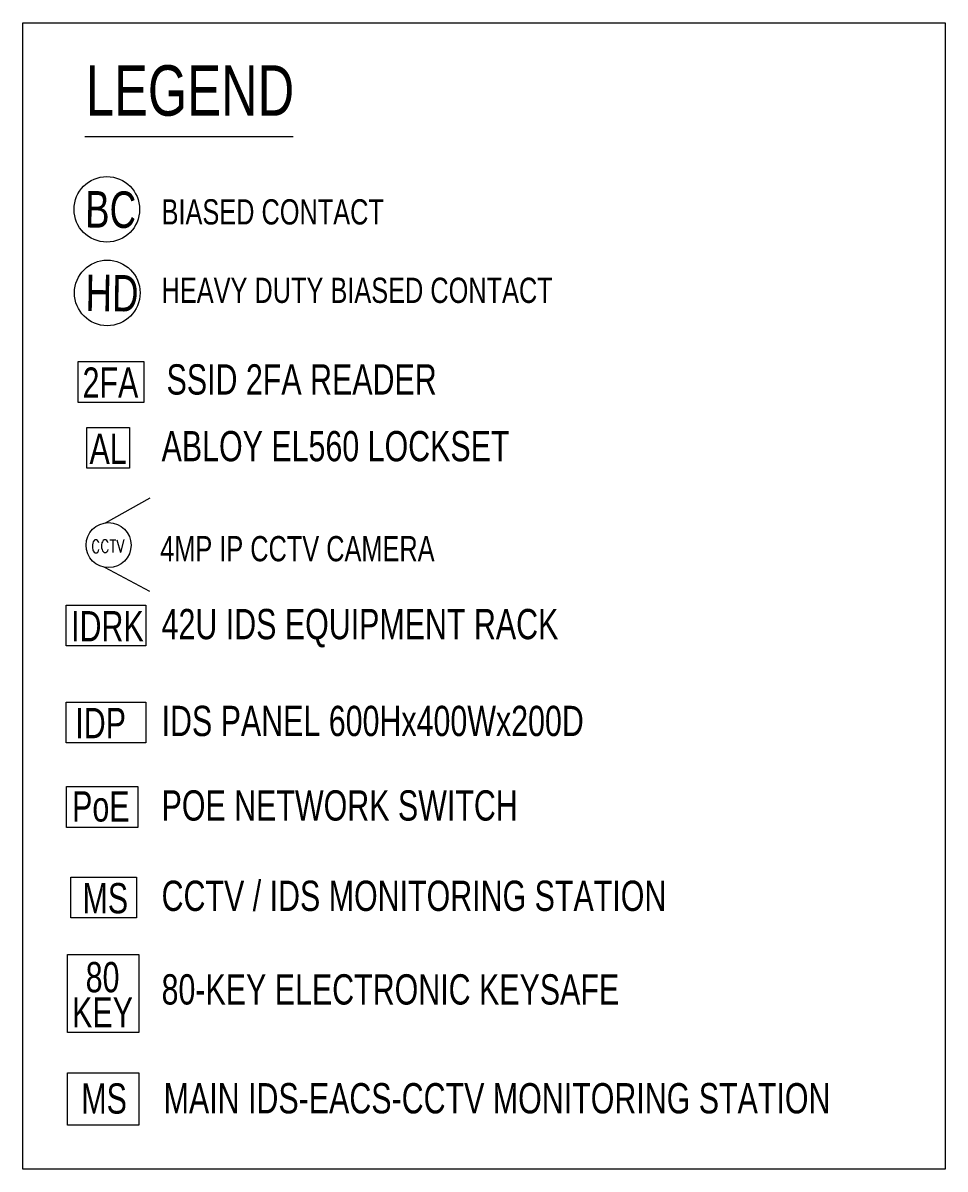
# Model space of a CAD drawing. Header units: millimetres. Extents: x 2393048 to 3570576, y 49836 to 518491.
# Drawn here: x 2629597 to 2640360, y 370004 to 383388 of the extents above; entities that cross this region are included whole.
import ezdxf

# ---------------------------------------------------------------- set-up
doc = ezdxf.new("R2010")
doc.units = ezdxf.units.MM
doc.header["$LTSCALE"] = 1.5
doc.linetypes.add('HIDDEN', pattern=[9.525, 6.35, -3.175])
for name, color, linetype in [('0-1ST STY-RM NAME', 7, 'Continuous'), ('E-_DATA----_E-_N_', 4, 'Continuous'), ('E-_ELECCIRC_E-_N_', 4, 'HIDDEN')]:
    doc.layers.add(name, color=color, linetype=linetype)
for name, color, linetype, lineweight in [('IDS', 170, 'Continuous', 13), ('IDS-CCTV', 10, 'Continuous', 20), ('IDS-EACS', 220, 'Continuous', 20)]:
    doc.layers.add(name, color=color, linetype=linetype, lineweight=lineweight)
doc.styles.add('SIMPLEX-0.8', font='simplex.shx', dxfattribs={"width": 0.8})
doc.styles.add('Style1', font='IC-simplex.shx', dxfattribs={"width": 0.75})

# ---------------------------------------------------------------- blocks, each defined once
blk = doc.blocks.new('A$C22946744')
at = {"layer": 'IDS'}
blk.add_circle((598, 598), 598, dxfattribs=at)
at = {"layer": 'IDS', "style": 'Style1', "width": 0.75}
blk.add_text('BC', height=666.5, rotation=359.2742, dxfattribs=at).set_placement((199, 268))
blk = doc.blocks.new('cctv')
at = {"color": 1, "lineweight": 15}
blk.add_circle((-21, 13), 376, dxfattribs=at)
at = {"layer": 'E-_ELECCIRC_E-_N_', "color": 1, "linetype": 'Continuous', "lineweight": 15}
for p, q in [((-66, 386), (680, 795)), ((-91, -356), (655, -765))]:
    blk.add_line(p, q, dxfattribs=at)
at = {"layer": 'E-_DATA----_E-_N_', "color": 10, "lineweight": 18, "insert": (-313, 101), "char_height": 211.9, "width": 36.05, "attachment_point": 1, "style": 'SIMPLEX-0.8'}
blk.add_mtext('CCTV', dxfattribs=at)
blk = doc.blocks.new('A$C3A251A80')
at = {"layer": 'IDS'}
blk.add_circle((598, 598), 598, dxfattribs=at)
at = {"layer": 'IDS', "style": 'Style1', "width": 0.75}
blk.add_text('HD', height=666.5, rotation=359.2742, dxfattribs=at).set_placement((199, 268))
blk = doc.blocks.new('AL')
at = {"layer": 'IDS-EACS'}
blk.add_lwpolyline([(2864115, 280278), (2864612, 280278), (2864612, 279802), (2864115, 279802)], close=True, dxfattribs=at)
at = {"layer": 'IDS-EACS', "lineweight": 15, "style": 'Style1', "width": 0.75}
blk.add_text('AL', height=353.6, dxfattribs=at).set_placement((2864147, 279853))

msp = doc.modelspace()

# ---------------------------------------------------------------- linework, layer by layer
at = {"layer": 'IDS'}
msp.add_line((2630320, 382060), (2632749, 382060), dxfattribs=at)
at = {"layer": 'IDS', "color": 7}
msp.add_lwpolyline([(2629597, 383388), (2640360, 383388), (2640360, 370004), (2629597, 370004)], close=True, dxfattribs=at)
at = {"layer": 'IDS'}
for points in [[(2630101, 376589), (2631032, 376589), (2631032, 376113), (2630101, 376113)], [(2630101, 375457), (2631032, 375457), (2631032, 374981), (2630101, 374981)], [(2630105, 374470), (2630938, 374470), (2630938, 373994), (2630105, 373994)], [(2630156, 373412), (2630924, 373412), (2630924, 372936), (2630156, 372936)]]:
    msp.add_lwpolyline(points, close=True, dxfattribs=at)
at = {"layer": 'IDS', "color": 1}
for points in [[(2630116, 372511), (2630949, 372511), (2630949, 371599), (2630116, 371599)], [(2630116, 371127), (2630949, 371127), (2630949, 370515), (2630116, 370515)]]:
    msp.add_lwpolyline(points, close=True, dxfattribs=at)
at = {"layer": 'IDS-EACS'}
msp.add_lwpolyline([(2630240, 379433), (2631007, 379433), (2631007, 378957), (2630240, 378957)], close=True, dxfattribs=at)

# ---------------------------------------------------------------- block references
at = {"layer": '0-1ST STY-RM NAME', "color": 7}
msp.add_blockref('AL', (-233773, 98385), dxfattribs=at)
at = {"layer": 'IDS', "xscale": 0.6400000000000001, "yscale": 0.6400000000000001, "zscale": 0.6400000000000001}
for name, p in [('A$C22946744', (2630193, 380828)), ('A$C3A251A80', (2630198, 379852))]:
    msp.add_blockref(name, p, dxfattribs=at)
at = {"layer": 'IDS-CCTV', "transparency": 33554687, "xscale": 0.7, "yscale": 0.7, "zscale": 0.7, "rotation": 0.680420208610557}
msp.add_blockref('cctv', (2630611, 377281), dxfattribs=at)

# ---------------------------------------------------------------- texts
at = {"layer": 'IDS', "color": 7, "style": 'Style1', "width": 0.75}
msp.add_text('LEGEND', height=589.4, dxfattribs=at).set_placement((2630332, 382304))
at = {"layer": 'IDS', "style": 'Style1', "width": 0.75}
for s, height, p in [('BIASED CONTACT', 294.69, (2631215, 381034)), ('HEAVY DUTY BIASED CONTACT', 294.69, (2631215, 380118)), ('IDRK', 353.6, (2630159, 376166)), ('42U IDS EQUIPMENT RACK', 353.62, (2631215, 376191)), ('IDP', 353.6, (2630208, 375035)), ('IDS PANEL 600Hx400Wx200D', 353.62, (2631215, 375060)), ('PoE', 353.6, (2630171, 374062)), ('POE NETWORK SWITCH', 353.62, (2631215, 374073)), ('MS', 353.6, (2630292, 372990)), ('CCTV / IDS MONITORING STATION', 353.62, (2631215, 373018))]:
    msp.add_text(s, height=height, dxfattribs=at).set_placement(p)
at = {"layer": 'IDS', "color": 1, "style": 'Style1', "width": 0.75}
for s, height, p in [('4MP IP CCTV CAMERA', 294.69, (2631199, 377101)), ('80', 353.6, (2630329, 372068)), ('KEY', 353.6, (2630171, 371657)), ('MS', 353.6, (2630278, 370651))]:
    msp.add_text(s, height=height, dxfattribs=at).set_placement(p)
at = {"layer": 'IDS-EACS', "style": 'Style1', "width": 0.75}
for s, height, p in [('2FA', 353.6, (2630293, 379011)), ('SSID 2FA READER', 353.62, (2631273, 379048)), ('ABLOY EL560 LOCKSET', 353.62, (2631215, 378269))]:
    msp.add_text(s, height=height, dxfattribs=at).set_placement(p)
at = {"layer": 'IDS-EACS', "color": 1, "style": 'Style1', "width": 0.75}
for s, p in [('80-KEY ELECTRONIC KEYSAFE', (2631215, 371925)), ('MAIN IDS-EACS-CCTV MONITORING STATION', (2631239, 370654))]:
    msp.add_text(s, height=353.62, dxfattribs=at).set_placement(p)

doc.saveas('drawing.dxf')
